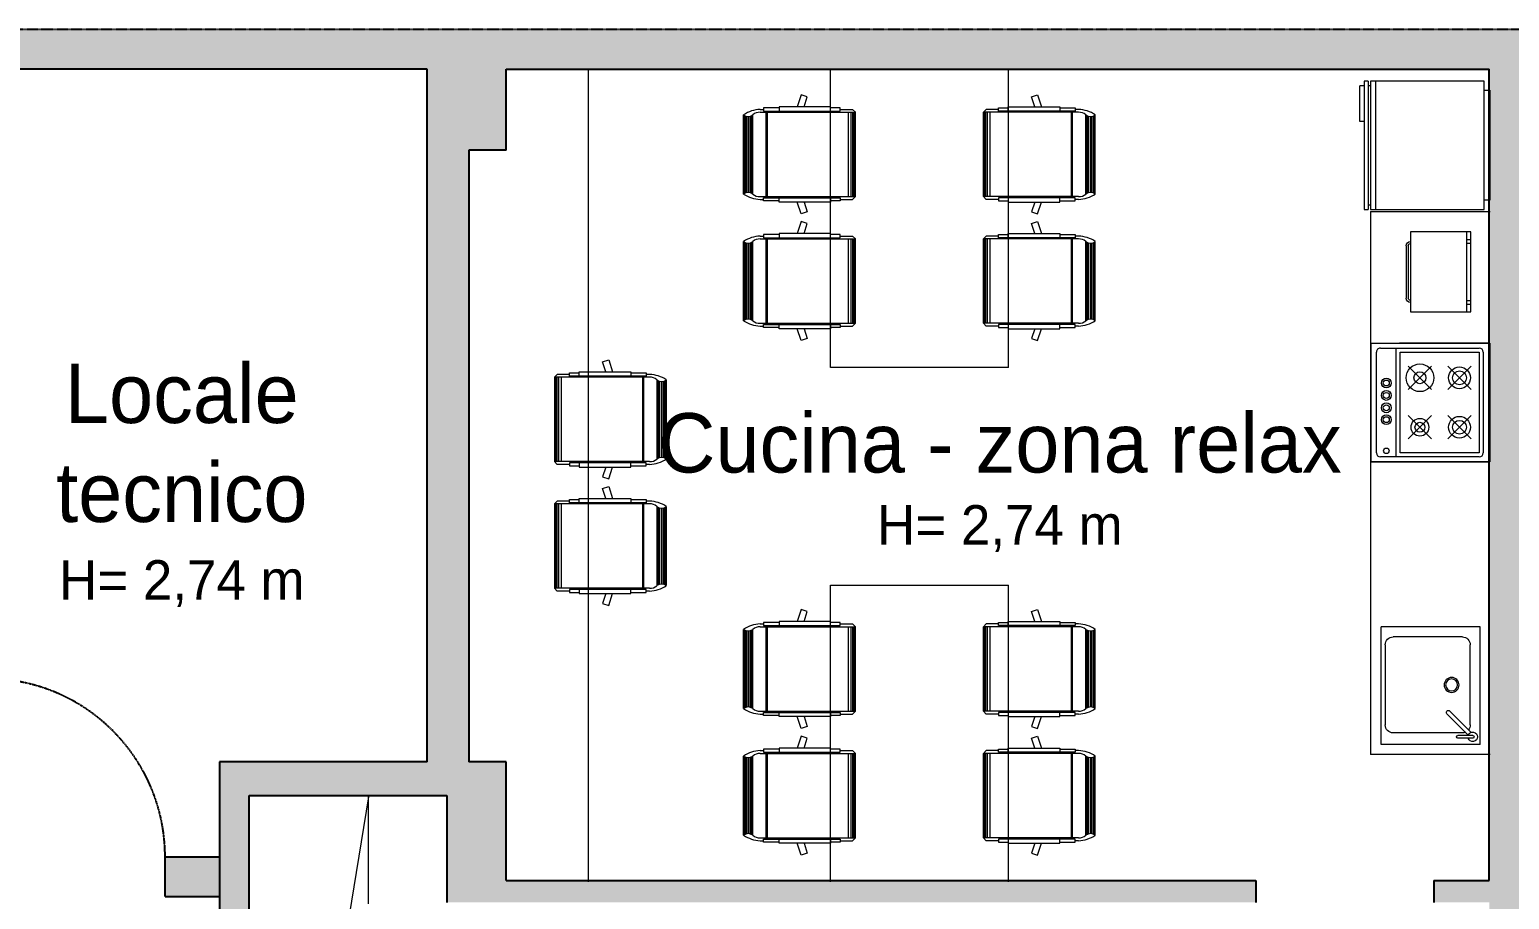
# Model space of a CAD drawing. Header units: millimetres. Extents: x 515 to 43442, y -1882 to 9936.
# Drawn here: x 15319 to 16067, y 4239 to 4678 of the extents above; entities that cross this region are included whole.
import ezdxf

# ---------------------------------------------------------------- set-up
doc = ezdxf.new("R2010")
doc.units = ezdxf.units.MM
doc.linetypes.add('35', pattern=[1.5, 0.5, -0.25, 0.5, -0.25])
doc.linetypes.add('HIDDEN', pattern=[0.375, 0.25, -0.125])
doc.layers.add('ARREDI_LINEE', color=33, linetype='Continuous', lineweight=9)
doc.layers.add('CAMP sez', color=9, linetype='Continuous', lineweight=15, true_color=0xbdbdbd)
for name, color, linetype in [('INF', 8, 'Continuous'), ('SEZ', 170, 'Continuous'), ('Testi', 7, 'Continuous')]:
    doc.layers.add(name, color=color, linetype=linetype)
doc.styles.add('T_ESE_q100', font='bahnschrift.ttf', dxfattribs={"height": 15})

# ---------------------------------------------------------------- blocks, each defined once
blk = doc.blocks.new('frigorifero - refrigerator - ft56aw24')
at = {"color": 0}
for p, q in [((0.325, -0.0223), (-0.325, -0.0223)), ((-0.325, -0.0223), (-0.325, -0.5972)), ((0.325, -0.5972), (0.325, -0.0223)), ((-0.325, -0.5709), (0.325, -0.5709)), ((-0.325, -0.5972), (0.325, -0.5972)), ((-0.3, -0.5972), (-0.3, -0.6081)), ((0.3, -0.6081), (0.3, -0.5972)), ((-0.325, -0.6081), (0.325, -0.6081)), ((-0.325, -0.6081), (-0.325, -0.6281)), ((-0.325, -0.6281), (0.325, -0.6281)), ((-0.3, -0.6281), (-0.3, -0.65)), ((-0.1205, -0.65), (-0.3, -0.65)), ((-0.1205, -0.6281), (-0.1205, -0.65)), ((0.325, -0.6281), (0.325, -0.6081))]:
    blk.add_line(p, q, dxfattribs=at)
blk.add_lwpolyline([(-0.2779, 0.0077), (0.2779, 0.0077), (0.2779, -0.0223), (-0.2779, -0.0223)], close=True, dxfattribs=at)
blk = doc.blocks.new('piastra - electric grill plate - ft46aw24')
at = {"color": 0}
for p, q in [((341.4096, 764.6147), (341.8141, 764.6147)), ((341.4096, 764.3106), (341.4096, 764.6147)), ((341.4798, 764.6365), (341.7439, 764.6365)), ((341.4798, 764.6262), (341.7439, 764.6262)), ((341.8141, 764.6147), (341.8141, 764.3106)), ((341.8141, 764.3297), (341.4096, 764.3297)), ((341.8141, 764.3106), (341.4096, 764.3106)), ((341.448, 764.3297), (341.448, 764.3106)), ((341.4668, 764.3297), (341.4668, 764.3106)), ((341.7569, 764.3297), (341.7569, 764.3106)), ((341.7757, 764.3297), (341.7757, 764.3106))]:
    blk.add_line(p, q, dxfattribs=at)
for centre, radius, start, end in [((341.4798, 764.6147), 0.0218, 90, 180), ((341.4798, 764.6147), 0.0114, 90, 180), ((341.7439, 764.6147), 0.0218, 0, 90), ((341.7439, 764.6147), 0.0114, 0, 90)]:
    blk.add_arc(centre, radius, start, end, dxfattribs=at)
blk = doc.blocks.new('piano cottura - cooktop - fy54aw24')
at = {"color": 0, "linetype": 'Continuous'}
for p, q in [((26985.239, 11933.7571), (26984.639, 11933.7571)), ((26984.639, 11933.1571), (26985.0969, 11933.1571)), ((26985.239, 11933.1571), (26985.0969, 11933.1571))]:
    blk.add_line(p, q, dxfattribs=at)
at = {"color": 0}
for p, q in [((26984.639, 11933.7571), (26985.239, 11933.7571)), ((26984.639, 11933.1571), (26984.639, 11933.7571)), ((26984.6733, 11933.2021), (26984.6733, 11933.7121)), ((26984.6933, 11933.7321), (26985.1933, 11933.7321)), ((26984.6933, 11933.7121), (26985.0933, 11933.7121)), ((26984.6933, 11933.2021), (26984.6933, 11933.7121)), ((26985.0933, 11933.7121), (26985.0933, 11933.2021)), ((26985.1133, 11933.7321), (26985.1133, 11933.1821)), ((26985.2133, 11933.7121), (26985.2133, 11933.2021)), ((26985.239, 11933.7571), (26985.239, 11933.1571)), ((26984.7346, 11933.6409), (26984.7933, 11933.5821)), ((26984.8521, 11933.6409), (26984.7933, 11933.5821)), ((26984.9346, 11933.6409), (26984.9933, 11933.5821)), ((26985.0521, 11933.6409), (26984.9933, 11933.5821)), ((26984.7346, 11933.5233), (26984.7933, 11933.5821)), ((26984.8521, 11933.5233), (26984.7933, 11933.5821)), ((26984.9346, 11933.5233), (26984.9933, 11933.5821)), ((26985.0521, 11933.5233), (26984.9933, 11933.5821)), ((26984.7346, 11933.3909), (26984.7933, 11933.3321)), ((26984.7346, 11933.2733), (26984.7933, 11933.3321)), ((26984.8521, 11933.3909), (26984.7933, 11933.3321)), ((26984.8521, 11933.2733), (26984.7933, 11933.3321)), ((26984.9346, 11933.3909), (26984.9933, 11933.3321)), ((26984.9346, 11933.2733), (26984.9933, 11933.3321)), ((26985.0521, 11933.3909), (26984.9933, 11933.3321)), ((26985.0521, 11933.2733), (26984.9933, 11933.3321)), ((26985.0933, 11933.2021), (26984.6933, 11933.2021)), ((26985.1933, 11933.1821), (26984.6933, 11933.1821)), ((26985.239, 11933.1571), (26984.639, 11933.1571))]:
    blk.add_line(p, q, dxfattribs=at)
for centre, radius in [((26985.1629, 11933.7012), 0.0138), ((26984.7933, 11933.5821), 0.055), ((26984.7933, 11933.5821), 0.035), ((26984.9933, 11933.5821), 0.045), ((26984.9933, 11933.5821), 0.025), ((26985.1633, 11933.5437), 0.025), ((26985.1633, 11933.5437), 0.015), ((26985.1633, 11933.4837), 0.025), ((26985.1633, 11933.4837), 0.015), ((26985.1633, 11933.4211), 0.025), ((26985.1633, 11933.4211), 0.015), ((26984.7933, 11933.3321), 0.055), ((26984.7933, 11933.3321), 0.035), ((26984.9933, 11933.3321), 0.07), ((26984.9933, 11933.3321), 0.03), ((26985.1633, 11933.3585), 0.025), ((26985.1633, 11933.3585), 0.015)]:
    blk.add_circle(centre, radius, dxfattribs=at)
for centre, start, end in [((26984.6933, 11933.7121), 90, 180), ((26985.1933, 11933.7121), 0, 90), ((26984.6933, 11933.2021), 180, 270), ((26985.1933, 11933.2021), 270, 0)]:
    blk.add_arc(centre, 0.02, start, end, dxfattribs=at)
blk = doc.blocks.new('lavello - sink - gy67aw24')
at = {"color": 0, "linetype": 'Continuous'}
for p, q in [((344.0419, 764.7627), (343.4463, 764.7627)), ((344.0419, 764.2627), (344.0419, 764.7627))]:
    blk.add_line(p, q, dxfattribs=at)
at = {"color": 0}
for p, q in [((343.4463, 764.2627), (343.4463, 764.7627)), ((343.4976, 764.3527), (343.4976, 764.7027)), ((343.5376, 764.7427), (343.9426, 764.7427)), ((343.9826, 764.3527), (343.9826, 764.7027)), ((343.9801, 764.3084), (343.8723, 764.4166)), ((343.9943, 764.3225), (343.8864, 764.4307)), ((343.9956, 764.3001), (343.9957, 764.3751)), ((344.0096, 764.3001), (344.0097, 764.3751)), ((343.9426, 764.3127), (343.5376, 764.3127)), ((343.9956, 764.324), (343.994, 764.3224)), ((344.0419, 764.2627), (343.4463, 764.2627))]:
    blk.add_line(p, q, dxfattribs=at)
for radius in [0.0378, 0.0304]:
    blk.add_circle((343.7401, 764.4071), radius, dxfattribs=at)
for centre, radius, start, end in [((343.5376, 764.7027), 0.04, 90, 180), ((343.9426, 764.7027), 0.04, 0, 90), ((343.8794, 764.4236), 0.01, 44.92518, 224.92518), ((344.0027, 764.3751), 0.007, 359.92518, 179.92518), ((343.5376, 764.3527), 0.04, 180, 270), ((343.9426, 764.3527), 0.04, 270, 308.20717), ((344.0026, 764.3001), 0.0239, 106.92911, 72.92126), ((343.9426, 764.3527), 0.04, 337.44587, 0), ((344.0026, 764.3001), 0.007, 179.92518, 359.92518)]:
    blk.add_arc(centre, radius, start, end, dxfattribs=at)

msp = doc.modelspace()

# ---------------------------------------------------------------- hatches: boundary and pattern name
at = {"layer": 'CAMP sez'}
h = msp.add_hatch(color=256, dxfattribs=at)
h.dxf.hatch_style = 1
h.paths.add_polyline_path([(16255.53, 2320.04), (16141.53, 2320.04), (16141.53, 2293.04), (16146.53, 2293.04), (16146.53, 2274.04), (16141.53, 2274.04), (16141.53, 2247.04), (16255.53, 2247.04)], flags=17)
h.paths.add_polyline_path([(15798.53, 1738.04), (15645.53, 1738.04), (15645.53, 1723.04), (15798.53, 1723.04)], flags=17)
h.paths.add_polyline_path([(15277.03, 4658.04), (15257.03, 4658.04), (15257.03, 4260.04), (15277.03, 4260.04)], flags=17)
h.paths.add_polyline_path([(15297.03, 4260.04), (15237.03, 4260.04), (15237.03, 4240.04), (15297.03, 4240.04)], flags=17)
h.paths.add_polyline_path([(15414.53, 4260.04), (15387.03, 4260.04), (15387.03, 4240.04), (15414.53, 4240.04)], flags=17)
h.paths.add_polyline_path([(15147.03, 4260.04), (15034.53, 4260.04), (15034.53, 4240.04), (15147.03, 4240.04)], flags=17)
h.paths.add_polyline_path([(15560.53, 3925.04), (15414.53, 3925.04), (15414.53, 3909.04), (15533.53, 3909.04), (15533.53, 3816.04), (15586.53, 3816.04), (15586.53, 3827.04), (15560.53, 3827.04)], flags=17)
h.paths.add_polyline_path([(15414.53, 3914.04), (15394.53, 3914.04), (15394.53, 3909.04), (15414.53, 3909.04)], flags=17)
h.paths.add_polyline_path([(17153.53, 2840.04), (17090.53, 2840.04), (17090.53, 2768.04), (17153.53, 2768.04)], flags=17)
h.paths.add_polyline_path([(17153.53, 1794.04), (17090.53, 1794.04), (17090.53, 1695.04), (17153.53, 1733.04)], flags=17)
h.paths.add_polyline_path([(17667.96, 2087.48), (17648.85, 2115.6), (17616.6, 2093.68), (17635.71, 2065.56)], flags=17)
h.paths.add_polyline_path([(18190.24, 2442.45), (18171.13, 2470.57), (18138.87, 2448.64), (18157.98, 2420.52)], flags=17)
h.paths.add_polyline_path([(18197.53, 2840.04), (18134.53, 2840.04), (18134.53, 2768.04), (18197.53, 2768.04)], flags=17)
h.paths.add_polyline_path([(18722.87, 2804.44), (18720.53, 2840.04), (18657.53, 2840.04), (18657.53, 2760.04)], flags=17)
h.paths.add_polyline_path([(19261.78, 3176.76), (19243.8, 3203.22), (19183.42, 3162.19), (19201.41, 3135.72)], flags=17)
h.paths.add_polyline_path([(19514.86, 3348.76), (19496.88, 3375.23), (19465.45, 3353.87), (19483.44, 3327.4)], flags=17)
h.paths.add_polyline_path([(16925.53, 1723.04), (16905.53, 1723.04), (16905.53, 1593.48), (16682.3, 1441.77), (16693.54, 1425.22), (16925.53, 1582.89)], flags=17)
h.paths.add_polyline_path([(16661.28, 1403.3), (16649.94, 1419.99), (16255.53, 1221.43), (16255.53, 1199.04)], flags=17)
h.paths.add_polyline_path([(16674.43, 1453.34), (16642.17, 1431.42), (16661.28, 1403.3), (16693.54, 1425.22)], flags=17)
h.paths.add_polyline_path([(16255.53, 1272.04), (16141.53, 1272.04), (16141.53, 1245.04), (16146.53, 1245.04), (16146.53, 1226.04), (16141.53, 1226.04), (16141.53, 1199.04), (16255.53, 1199.04), (16255.53, 1221.43)], flags=17)
h.paths.add_polyline_path([(16255.53, 1796.04), (16141.53, 1796.04), (16141.53, 1769.04), (16146.53, 1769.04), (16146.53, 1750.04), (16141.53, 1750.04), (16141.53, 1723.04), (16255.53, 1723.04)], flags=17)
h.paths.add_polyline_path([(15645.53, 1796.04), (15580.53, 1796.04), (15580.53, 1769.04), (15585.53, 1769.04), (15585.53, 1750.04), (15580.53, 1750.04), (15580.53, 1723.04), (15645.53, 1723.04)], flags=17)
h.paths.add_polyline_path([(16141.53, 1738.04), (15888.53, 1738.04), (15888.53, 1723.04), (16141.53, 1723.04)], flags=17)
edge = h.paths.add_edge_path(flags=17)
edge.add_arc((15645.53, 2283.54), 218, 270, 282.45894, ccw=False)
edge.add_line((15645.53, 2065.54), (15645.53, 2048.54))
edge.add_arc((15645.53, 2283.54), 235, 270, 282.45894)
edge.add_line((15696.23, 2054.07), (15692.56, 2070.67))
edge = h.paths.add_edge_path(flags=17)
edge.add_line((15645.53, 2322.04), (15561.42, 2322.04))
edge.add_arc((15645.53, 2283.54), 92.5, 155.40407, 204.59593)
edge.add_line((15561.42, 2245.04), (15645.53, 2245.04))
edge.add_line((15645.53, 2245.04), (15645.53, 2322.04))
edge = h.paths.add_edge_path(flags=17)
edge.add_arc((15645.53, 2283.54), 235, 77.54106, 90)
edge.add_line((15645.53, 2518.54), (15645.53, 2501.54))
edge.add_arc((15645.53, 2283.54), 218, 77.54106, 90, ccw=False)
edge.add_line((15692.56, 2496.4), (15696.23, 2513))
h.paths.add_polyline_path([(15645.53, 1272.04), (15580.53, 1272.04), (15580.53, 1245.04), (15585.53, 1245.04), (15585.53, 1226.04), (15580.53, 1226.04), (15580.53, 1199.04), (15645.53, 1199.04)], flags=17)
h.paths.add_polyline_path([(15078.53, 1245.04), (15083.53, 1245.04), (15083.53, 1272.04), (15026.53, 1272.04), (15026.53, 1199.04), (15083.53, 1199.04), (15083.53, 1226.04), (15078.53, 1226.04)], flags=17)
h.paths.add_polyline_path([(15580.53, 1212.04), (15083.53, 1212.04), (15083.53, 1199.04), (15580.53, 1199.04)], flags=17)
h.paths.add_polyline_path([(15053.53, 1199.04), (15026.53, 1199.04), (15026.53, 1175.04), (15053.53, 1175.04)], flags=17)
h.paths.add_polyline_path([(15078.53, 1769.04), (15083.53, 1769.04), (15083.53, 1796.04), (15026.53, 1796.04), (15026.53, 1723.04), (15083.53, 1723.04), (15083.53, 1750.04), (15078.53, 1750.04)], flags=17)
h.paths.add_polyline_path([(15078.53, 2293.04), (15083.53, 2293.04), (15083.53, 2320.04), (15026.53, 2320.04), (15026.53, 2247.04), (15083.53, 2247.04), (15083.53, 2274.04), (15078.53, 2274.04)], flags=17)
h.paths.add_polyline_path([(15078.53, 2817.04), (15083.53, 2817.04), (15083.53, 2844.04), (15026.53, 2844.04), (15026.53, 2771.04), (15083.53, 2771.04), (15083.53, 2798.04), (15078.53, 2798.04)], flags=17)
h.paths.add_polyline_path([(15083.53, 3322.04), (15078.53, 3322.04), (15078.53, 3341.04), (15083.53, 3341.04), (15083.53, 3368.04), (15026.53, 3368.04), (15026.53, 3295.04), (15083.53, 3295.04)], flags=17)
h.paths.add_polyline_path([(15645.53, 3675.04), (15026.53, 3675.04), (15026.53, 3664.04), (15634.53, 3664.04), (15634.53, 3527.04), (15565.53, 3527.04), (15565.53, 3516.04), (15634.53, 3516.04), (15634.53, 3507.04), (15640.53, 3507.04), (15640.53, 3512.04), (15645.53, 3512.04)], flags=17)
h.paths.add_polyline_path([(15487.53, 3664.04), (15477.53, 3664.04), (15477.53, 3464.04), (15387.53, 3464.04), (15387.53, 3461.04), (15472.53, 3461.04), (15472.53, 3455.04), (15387.53, 3455.04), (15387.53, 3452.04), (15477.53, 3452.04), (15477.53, 3310.04), (15272.53, 3310.04), (15272.53, 3320.04), (15257.53, 3320.04), (15257.53, 3295.04), (15487.53, 3295.04), (15487.53, 3358.04), (15580.53, 3358.04), (15580.53, 3368.04), (15487.53, 3368.04), (15487.53, 3516.04), (15490.53, 3516.04), (15490.53, 3527.04), (15487.53, 3527.04)], flags=17)
h.paths.add_polyline_path([(15272.53, 3664.04), (15257.53, 3664.04), (15257.53, 3410.04), (15262.03, 3410.04), (15262.03, 3495.04), (15268.03, 3495.04), (15268.03, 3410.04), (15272.53, 3410.04), (15272.53, 3452.04), (15297.53, 3452.04), (15297.53, 3464.04), (15272.53, 3464.04)], flags=16)
h.paths.add_polyline_path([(15689.53, 3670.04), (15689.53, 3675.04), (15669.53, 3675.04), (15645.53, 3675.04), (15645.53, 3661.04), (15689.53, 3661.04)], flags=17)
h.paths.add_polyline_path([(15645.53, 3368.04), (15580.53, 3368.04), (15580.53, 3358.04), (15580.53, 3295.04), (15645.53, 3295.04)], flags=17)
h.paths.add_polyline_path([(15645.53, 3427.04), (15640.53, 3427.04), (15640.53, 3432.04), (15634.53, 3432.04), (15634.53, 3368.04), (15645.53, 3368.04)], flags=17)
h.paths.add_polyline_path([(16255.53, 3368.04), (16141.53, 3368.04), (16141.53, 3341.04), (16146.53, 3341.04), (16146.53, 3322.04), (16141.53, 3322.04), (16141.53, 3295.04), (16255.53, 3295.04)], flags=17)
h.paths.add_polyline_path([(16255.53, 2844.04), (16141.53, 2844.04), (16141.53, 2817.04), (16146.53, 2817.04), (16146.53, 2798.04), (16141.53, 2798.04), (16141.53, 2771.04), (16255.53, 2771.04)], flags=17)
h.paths.add_polyline_path([(15645.53, 2844.04), (15580.53, 2844.04), (15580.53, 2817.04), (15585.53, 2817.04), (15585.53, 2798.04), (15580.53, 2798.04), (15580.53, 2771.04), (15645.53, 2771.04)], flags=17)
h.paths.add_polyline_path([(16925.53, 3852.04), (16905.53, 3852.04), (16905.53, 3691.04), (16925.53, 3691.04)], flags=17)
h.paths.add_polyline_path([(16925.53, 3196.04), (16905.53, 3196.04), (16905.53, 2431.04), (16925.53, 2431.04)], flags=17)
h.paths.add_polyline_path([(16925.53, 2131.04), (16905.53, 2131.04), (16905.53, 1743.04), (16255.53, 1743.04), (16255.53, 1723.04), (16925.53, 1723.04)], flags=17)
h.paths.add_polyline_path([(20091.47, 3852.14), (20487.6, 4124.98), (20423.82, 3502.24), (20356.83, 3456.7), (20376.33, 3427.64), (20456.91, 3482.41), (20523.52, 4186.15), (20050.04, 3860.03), (20105.43, 3777.5), (20158.72, 3698.08), (20170.61, 3706.07), (20171.17, 3706.44), (20183.63, 3714.8)])
h.paths.add_polyline_path([(15039.53, 3909.04), (15318.53, 3909.04), (15318.53, 3914.04), (15008.53, 3914.04), (15008.53, 4240.04), (15034.53, 4240.04), (15034.53, 4308.04), (15008.53, 4308.04), (15008.53, 4617.04), (15034.53, 4617.04), (15034.53, 4658.04), (15519.53, 4658.04), (15519.53, 4308.04), (15414.53, 4308.04), (15414.53, 3925.04), (15429.53, 3925.04), (15429.53, 4291.04), (15529.53, 4291.04), (15529.53, 4237.04), (15938.53, 4237.04), (15938.53, 4248.04), (15559.53, 4248.04), (15559.53, 4308.04), (15540.53, 4308.04), (15540.53, 4617.04), (15559.53, 4617.04), (15559.53, 4658.04), (16056.53, 4658.04), (16056.53, 4248.04), (16028.53, 4248.04), (16028.53, 4237.04), (16056.53, 4237.04), (16056.53, 3870.04), (16034.53, 3870.04), (16034.53, 3827.04), (15668.53, 3827.04), (15668.53, 3816.04), (16034.53, 3816.04), (16034.53, 3788.04), (16045.53, 3788.04), (16045.53, 3816.04), (16358.53, 3816.04), (16358.53, 3675.04), (16045.53, 3675.04), (16045.53, 3702.04), (16034.53, 3702.04), (16034.53, 3675.04), (15799.53, 3675.04), (15779.53, 3675.04), (15779.53, 3670.04), (15779.53, 3661.04), (16378.53, 3661.04), (16378.53, 3758.04), (16687.53, 3758.04), (16687.53, 3852.04), (17111.53, 3852.04), (17111.53, 3833.04), (17138.53, 3833.04), (17138.53, 3852.04), (18155.53, 3852.04), (18155.53, 3833.04), (18182.53, 3833.04), (18182.53, 3852.04), (19200.53, 3852.04), (19200.53, 3833.04), (19251.53, 3833.04), (19251.53, 3919.04), (19243.53, 3919.04), (19243.53, 4229.04), (19251.53, 4229.04), (19251.53, 4280.04), (19479.53, 4280.04), (19479.53, 4223.04), (19682.51, 3865.04), (19507.53, 3865.04), (19507.53, 3919.04), (19479.53, 3919.04), (19479.53, 3849.04), (19532.5, 3756.07), (19542.06, 3761.52), (19492.19, 3849.04), (19691.58, 3849.04), (19836.78, 3592.94), (19693.58, 3495.62), (19585.63, 3685.06), (19576.07, 3679.61), (19697.37, 3466.75), (20120.82, 3754.55), (20105.43, 3777.5), (19860.86, 3611.28), (19509.53, 4230.95), (19509.53, 4310.04), (19213.53, 4310.04), (19213.53, 3882.04), (16647.53, 3882.04), (16647.53, 3778.04), (16378.53, 3778.04), (16378.53, 3836.04), (16076.53, 3836.04), (16076.53, 4678.04), (14988.53, 4678.04), (14988.53, 3841.04), (14781.53, 3841.04), (14781.53, 3295.04), (14816.53, 3295.04), (14816.53, 3816.04), (15039.53, 3816.04)])
h.paths.add_polyline_path([(15620.53, 213.09), (15483.31, 119.31), (15483.31, 76.92), (15652.53, 192.56), (15652.53, 240.12), (20340.93, 3426.56), (20351.52, 3410.78), (20376.33, 3427.64), (20346.24, 3472.48), (15645.53, 277.68), (15645.53, 624.04), (15053.53, 624.04), (15053.53, 712.04), (15021.53, 712.04), (15021.53, 600.04), (15026.53, 600.04), (15026.53, 568.04), (14909.53, 568.04), (14922.53, 564.04), (15021.53, 564.04), (15021.53, 518.04), (15084.53, 518.04), (15084.53, 598.04), (15582.53, 598.04), (15582.53, 550.04), (15620.53, 550.04), (15620.53, 300.04), (15483.31, 300.04), (15483.31, 261.04), (15620.53, 261.04)])

# ---------------------------------------------------------------- linework, layer by layer
at = {"layer": 'ARREDI_LINEE'}
for p, q in [((15600.92, 4657.36), (15600.92, 4247.36)), ((15723.42, 4507.36), (15723.42, 4657.36)), ((15813.42, 4507.36), (15813.42, 4657.36)), ((15697.46, 4639.01), (15697.46, 4636.89)), ((15723.48, 4639.01), (15697.46, 4639.01)), ((15708.62, 4645.01), (15706.67, 4639.01)), ((15711.72, 4644.01), (15708.62, 4645.01)), ((15710.09, 4639.01), (15711.72, 4644.01)), ((15723.48, 4636.89), (15723.48, 4639.01)), ((15813.36, 4636.89), (15813.36, 4639.01)), ((15813.36, 4639.01), (15839.37, 4639.01)), ((15825.11, 4644.01), (15828.21, 4645.01)), ((15826.74, 4639.01), (15825.11, 4644.01)), ((15828.21, 4645.01), (15830.16, 4639.01)), ((15839.37, 4639.01), (15839.37, 4636.89)), ((15679.48, 4594.95), (15679.48, 4634.98)), ((15679.63, 4595.06), (15679.63, 4634.87)), ((15679.77, 4595.15), (15679.77, 4634.77)), ((15680.01, 4595.29), (15680.01, 4634.64)), ((15680.42, 4595.48), (15680.42, 4634.44)), ((15681.14, 4595.69), (15681.14, 4634.24)), ((15681.98, 4595.76), (15681.98, 4634.17)), ((15682.92, 4595.61), (15682.92, 4634.32)), ((15683.55, 4595.38), (15683.55, 4634.55)), ((15683.86, 4595.21), (15683.86, 4634.72)), ((15684.1, 4595.05), (15684.1, 4634.87)), ((15684.24, 4594.95), (15684.24, 4634.98)), ((15687.93, 4637.73), (15689.68, 4637.73)), ((15687.97, 4636.27), (15736.06, 4636.27)), ((15697.46, 4638.43), (15689.68, 4638.43)), ((15689.68, 4638.43), (15689.68, 4636.89)), ((15689.68, 4636.89), (15728.39, 4636.89)), ((15690.96, 4593.66), (15690.96, 4636.27)), ((15691.27, 4593.66), (15691.27, 4636.27)), ((15691.48, 4593.66), (15691.48, 4636.27)), ((15691.56, 4593.66), (15691.56, 4636.27)), ((15728.39, 4638.43), (15723.48, 4638.43)), ((15728.39, 4636.89), (15728.39, 4638.43)), ((15728.39, 4637.73), (15734.59, 4637.73)), ((15732.57, 4593.66), (15732.57, 4636.27)), ((15733.92, 4593.66), (15733.92, 4636.27)), ((15736.06, 4636.27), (15734.59, 4637.73)), ((15734.77, 4593.66), (15734.77, 4636.27)), ((15735.35, 4593.66), (15735.35, 4636.27)), ((15735.69, 4593.66), (15735.69, 4636.27)), ((15735.91, 4593.66), (15735.91, 4636.27)), ((15736.06, 4593.66), (15736.06, 4636.27)), ((15800.78, 4636.27), (15802.24, 4637.73)), ((15800.78, 4593.66), (15800.78, 4636.27)), ((15848.86, 4636.27), (15800.78, 4636.27)), ((15800.92, 4593.66), (15800.92, 4636.27)), ((15801.14, 4593.66), (15801.14, 4636.27)), ((15801.49, 4593.66), (15801.49, 4636.27)), ((15802.06, 4593.66), (15802.06, 4636.27)), ((15808.44, 4637.73), (15802.24, 4637.73)), ((15802.91, 4593.66), (15802.91, 4636.27)), ((15804.26, 4593.66), (15804.26, 4636.27)), ((15808.44, 4636.89), (15808.44, 4638.43)), ((15808.44, 4638.43), (15813.36, 4638.43)), ((15847.15, 4636.89), (15808.44, 4636.89)), ((15839.37, 4638.43), (15847.15, 4638.43)), ((15845.27, 4593.66), (15845.27, 4636.27)), ((15845.35, 4593.66), (15845.35, 4636.27)), ((15845.57, 4593.66), (15845.57, 4636.27)), ((15845.88, 4593.66), (15845.88, 4636.27)), ((15847.15, 4638.43), (15847.15, 4636.89)), ((15848.9, 4637.73), (15847.15, 4637.73)), ((15852.6, 4594.95), (15852.6, 4634.98)), ((15852.74, 4595.05), (15852.74, 4634.87)), ((15852.97, 4595.21), (15852.97, 4634.72)), ((15853.29, 4595.38), (15853.29, 4634.55)), ((15853.91, 4595.61), (15853.91, 4634.32)), ((15854.86, 4595.76), (15854.86, 4634.17)), ((15855.69, 4595.69), (15855.69, 4634.24)), ((15856.42, 4595.48), (15856.42, 4634.44)), ((15856.83, 4595.29), (15856.83, 4634.64)), ((15857.06, 4595.15), (15857.06, 4634.77)), ((15857.2, 4595.06), (15857.2, 4634.87)), ((15857.35, 4594.95), (15857.35, 4634.98)), ((15687.93, 4592.2), (15689.68, 4592.2)), ((15687.97, 4593.66), (15736.06, 4593.66)), ((15689.68, 4591.49), (15689.68, 4593.04)), ((15689.68, 4593.04), (15728.39, 4593.04)), ((15697.46, 4591.49), (15689.68, 4591.49)), ((15697.46, 4590.92), (15697.46, 4593.04)), ((15723.48, 4590.92), (15697.46, 4590.92)), ((15708.62, 4584.91), (15706.67, 4590.92)), ((15710.09, 4590.92), (15711.72, 4585.92)), ((15723.48, 4593.04), (15723.48, 4590.92)), ((15728.39, 4591.49), (15723.48, 4591.49)), ((15728.39, 4593.04), (15728.39, 4591.49)), ((15728.39, 4592.2), (15734.59, 4592.2)), ((15736.06, 4593.66), (15734.59, 4592.2)), ((15848.86, 4593.66), (15800.78, 4593.66)), ((15800.78, 4593.66), (15802.24, 4592.2)), ((15808.44, 4592.2), (15802.24, 4592.2)), ((15847.15, 4593.04), (15808.44, 4593.04)), ((15808.44, 4593.04), (15808.44, 4591.49)), ((15808.44, 4591.49), (15813.36, 4591.49)), ((15813.36, 4593.04), (15813.36, 4590.92)), ((15813.36, 4590.92), (15839.37, 4590.92)), ((15826.74, 4590.92), (15825.11, 4585.92)), ((15828.21, 4584.91), (15830.16, 4590.92)), ((15839.37, 4590.92), (15839.37, 4593.04)), ((15839.37, 4591.49), (15847.15, 4591.49)), ((15847.15, 4591.49), (15847.15, 4593.04)), ((15848.9, 4592.2), (15847.15, 4592.2)), ((15708.62, 4581.02), (15706.67, 4575.01)), ((15711.72, 4585.92), (15708.62, 4584.91)), ((15711.72, 4580.01), (15708.62, 4581.02)), ((15710.09, 4575.01), (15711.72, 4580.01)), ((15825.11, 4585.92), (15828.21, 4584.91)), ((15825.11, 4580.01), (15828.21, 4581.02)), ((15826.74, 4575.01), (15825.11, 4580.01)), ((15828.21, 4581.02), (15830.16, 4575.01)), ((15996.43, 4586.07), (16056.95, 4586.07)), ((15996.43, 4586.07), (15996.43, 4311.72)), ((15687.93, 4573.73), (15689.68, 4573.73)), ((15687.97, 4572.27), (15736.06, 4572.27)), ((15697.46, 4574.44), (15689.68, 4574.44)), ((15689.68, 4574.44), (15689.68, 4572.89)), ((15689.68, 4572.89), (15728.39, 4572.89)), ((15690.96, 4529.66), (15690.96, 4572.27)), ((15691.27, 4529.66), (15691.27, 4572.27)), ((15691.48, 4529.66), (15691.48, 4572.27)), ((15691.56, 4529.66), (15691.56, 4572.27)), ((15697.46, 4575.01), (15697.46, 4572.89)), ((15723.48, 4575.01), (15697.46, 4575.01)), ((15723.48, 4572.89), (15723.48, 4575.01)), ((15728.39, 4574.44), (15723.48, 4574.44)), ((15728.39, 4572.89), (15728.39, 4574.44)), ((15728.39, 4573.73), (15734.59, 4573.73)), ((15732.57, 4529.66), (15732.57, 4572.27)), ((15733.92, 4529.66), (15733.92, 4572.27)), ((15736.06, 4572.27), (15734.59, 4573.73)), ((15734.77, 4529.66), (15734.77, 4572.27)), ((15735.35, 4529.66), (15735.35, 4572.27)), ((15735.69, 4529.66), (15735.69, 4572.27)), ((15735.91, 4529.66), (15735.91, 4572.27)), ((15736.06, 4529.66), (15736.06, 4572.27)), ((15800.78, 4572.27), (15802.24, 4573.73)), ((15800.78, 4529.66), (15800.78, 4572.27)), ((15848.86, 4572.27), (15800.78, 4572.27)), ((15800.92, 4529.66), (15800.92, 4572.27)), ((15801.14, 4529.66), (15801.14, 4572.27)), ((15801.49, 4529.66), (15801.49, 4572.27)), ((15802.06, 4529.66), (15802.06, 4572.27)), ((15808.44, 4573.73), (15802.24, 4573.73)), ((15802.91, 4529.66), (15802.91, 4572.27)), ((15804.26, 4529.66), (15804.26, 4572.27)), ((15808.44, 4572.89), (15808.44, 4574.44)), ((15808.44, 4574.44), (15813.36, 4574.44)), ((15847.15, 4572.89), (15808.44, 4572.89)), ((15813.36, 4572.89), (15813.36, 4575.01)), ((15813.36, 4575.01), (15839.37, 4575.01)), ((15839.37, 4575.01), (15839.37, 4572.89)), ((15839.37, 4574.44), (15847.15, 4574.44)), ((15845.27, 4529.66), (15845.27, 4572.27)), ((15845.35, 4529.66), (15845.35, 4572.27)), ((15845.57, 4529.66), (15845.57, 4572.27)), ((15845.88, 4529.66), (15845.88, 4572.27)), ((15847.15, 4574.44), (15847.15, 4572.89)), ((15848.9, 4573.73), (15847.15, 4573.73)), ((15679.48, 4530.95), (15679.48, 4570.98)), ((15679.63, 4531.06), (15679.63, 4570.87)), ((15679.77, 4531.16), (15679.77, 4570.78)), ((15680.01, 4531.29), (15680.01, 4570.64)), ((15680.42, 4531.49), (15680.42, 4570.45)), ((15681.14, 4531.7), (15681.14, 4570.24)), ((15681.98, 4531.76), (15681.98, 4570.17)), ((15682.92, 4531.61), (15682.92, 4570.32)), ((15683.55, 4531.38), (15683.55, 4570.56)), ((15683.86, 4531.21), (15683.86, 4570.72)), ((15684.1, 4531.06), (15684.1, 4570.88)), ((15684.24, 4530.95), (15684.24, 4570.98)), ((15852.6, 4530.95), (15852.6, 4570.98)), ((15852.74, 4531.06), (15852.74, 4570.88)), ((15852.97, 4531.21), (15852.97, 4570.72)), ((15853.29, 4531.38), (15853.29, 4570.56)), ((15853.91, 4531.61), (15853.91, 4570.32)), ((15854.86, 4531.76), (15854.86, 4570.17)), ((15855.69, 4531.7), (15855.69, 4570.24)), ((15856.42, 4531.49), (15856.42, 4570.45)), ((15856.83, 4531.29), (15856.83, 4570.64)), ((15857.06, 4531.16), (15857.06, 4570.78)), ((15857.2, 4531.06), (15857.2, 4570.87)), ((15857.35, 4530.95), (15857.35, 4570.98)), ((15687.93, 4528.2), (15689.68, 4528.2)), ((15687.97, 4529.66), (15736.06, 4529.66)), ((15689.68, 4527.5), (15689.68, 4529.04)), ((15689.68, 4529.04), (15728.39, 4529.04)), ((15697.46, 4527.5), (15689.68, 4527.5)), ((15697.46, 4526.92), (15697.46, 4529.04)), ((15723.48, 4526.92), (15697.46, 4526.92)), ((15708.62, 4520.92), (15706.67, 4526.92)), ((15710.09, 4526.92), (15711.72, 4521.92)), ((15723.48, 4529.04), (15723.48, 4526.92)), ((15728.39, 4527.5), (15723.48, 4527.5)), ((15728.39, 4529.04), (15728.39, 4527.5)), ((15728.39, 4528.2), (15734.59, 4528.2)), ((15736.06, 4529.66), (15734.59, 4528.2)), ((15848.86, 4529.66), (15800.78, 4529.66)), ((15800.78, 4529.66), (15802.24, 4528.2)), ((15808.44, 4528.2), (15802.24, 4528.2)), ((15847.15, 4529.04), (15808.44, 4529.04)), ((15808.44, 4529.04), (15808.44, 4527.5)), ((15808.44, 4527.5), (15813.36, 4527.5)), ((15813.36, 4529.04), (15813.36, 4526.92)), ((15813.36, 4526.92), (15839.37, 4526.92)), ((15826.74, 4526.92), (15825.11, 4521.92)), ((15828.21, 4520.92), (15830.16, 4526.92)), ((15839.37, 4526.92), (15839.37, 4529.04)), ((15839.37, 4527.5), (15847.15, 4527.5)), ((15847.15, 4527.5), (15847.15, 4529.04)), ((15848.9, 4528.2), (15847.15, 4528.2)), ((15711.72, 4521.92), (15708.62, 4520.92)), ((15825.11, 4521.92), (15828.21, 4520.92)), ((15591.55, 4502.99), (15591.55, 4504.54)), ((15591.55, 4504.54), (15596.47, 4504.54)), ((15596.47, 4502.99), (15596.47, 4505.11)), ((15596.47, 4505.11), (15622.48, 4505.11)), ((15608.23, 4510.11), (15611.32, 4511.12)), ((15609.85, 4505.11), (15608.23, 4510.11)), ((15611.32, 4511.12), (15613.27, 4505.11)), ((15622.48, 4505.11), (15622.48, 4502.99)), ((15622.48, 4504.54), (15630.26, 4504.54)), ((15630.26, 4504.54), (15630.26, 4502.99)), ((15813.42, 4507.36), (15723.42, 4507.36)), ((15583.89, 4502.37), (15585.35, 4503.83)), ((15583.89, 4502.37), (15583.89, 4459.76)), ((15631.98, 4502.37), (15583.89, 4502.37)), ((15584.03, 4502.37), (15584.03, 4459.76)), ((15584.25, 4502.37), (15584.25, 4459.76)), ((15584.6, 4502.37), (15584.6, 4459.76)), ((15585.18, 4502.37), (15585.18, 4459.76)), ((15591.55, 4503.83), (15585.35, 4503.83)), ((15586.03, 4502.37), (15586.03, 4459.76)), ((15587.37, 4502.37), (15587.37, 4459.76)), ((15630.26, 4502.99), (15591.55, 4502.99)), ((15628.38, 4502.37), (15628.38, 4459.76)), ((15628.47, 4502.37), (15628.47, 4459.76)), ((15628.68, 4502.37), (15628.68, 4459.76)), ((15628.99, 4502.37), (15628.99, 4459.76)), ((15632.01, 4503.83), (15630.26, 4503.83)), ((15635.71, 4501.08), (15635.71, 4461.05)), ((15635.85, 4500.98), (15635.85, 4461.16)), ((15636.08, 4500.82), (15636.08, 4461.31)), ((15636.4, 4500.65), (15636.4, 4461.48)), ((15637.02, 4500.42), (15637.02, 4461.71)), ((15637.97, 4500.27), (15637.97, 4461.86)), ((15638.8, 4500.34), (15638.8, 4461.79)), ((15639.53, 4500.55), (15639.53, 4461.58)), ((15639.94, 4500.74), (15639.94, 4461.39)), ((15640.17, 4500.88), (15640.17, 4461.26)), ((15640.31, 4500.97), (15640.31, 4461.16)), ((15640.46, 4501.08), (15640.46, 4461.05)), ((15631.98, 4459.76), (15583.89, 4459.76)), ((15583.89, 4459.76), (15585.35, 4458.3)), ((15591.55, 4458.3), (15585.35, 4458.3)), ((15630.26, 4459.14), (15591.55, 4459.14)), ((15591.55, 4459.14), (15591.55, 4457.59)), ((15591.55, 4457.59), (15596.47, 4457.59)), ((15596.47, 4459.14), (15596.47, 4457.02)), ((15596.47, 4457.02), (15622.48, 4457.02)), ((15609.85, 4457.02), (15608.23, 4452.02)), ((15608.23, 4452.02), (15611.32, 4451.02)), ((15611.32, 4451.02), (15613.27, 4457.02)), ((15622.48, 4457.02), (15622.48, 4459.14)), ((15622.48, 4457.59), (15630.26, 4457.59)), ((15630.26, 4457.59), (15630.26, 4459.14)), ((15632.01, 4458.3), (15630.26, 4458.3)), ((15608.23, 4446.11), (15611.32, 4447.12)), ((15609.85, 4441.11), (15608.23, 4446.11)), ((15611.32, 4447.12), (15613.27, 4441.11)), ((15583.89, 4438.37), (15585.35, 4439.84)), ((15583.89, 4438.37), (15583.89, 4395.77)), ((15631.98, 4438.37), (15583.89, 4438.37)), ((15584.03, 4438.37), (15584.03, 4395.77)), ((15584.25, 4438.37), (15584.25, 4395.77)), ((15584.6, 4438.37), (15584.6, 4395.77)), ((15585.18, 4438.37), (15585.18, 4395.77)), ((15591.55, 4439.84), (15585.35, 4439.84)), ((15586.03, 4438.37), (15586.03, 4395.77)), ((15587.37, 4438.37), (15587.37, 4395.77)), ((15591.55, 4439), (15591.55, 4440.54)), ((15591.55, 4440.54), (15596.47, 4440.54)), ((15630.26, 4439), (15591.55, 4439)), ((15596.47, 4439), (15596.47, 4441.11)), ((15596.47, 4441.11), (15622.48, 4441.11)), ((15622.48, 4441.11), (15622.48, 4439)), ((15622.48, 4440.54), (15630.26, 4440.54)), ((15628.38, 4438.37), (15628.38, 4395.77)), ((15628.47, 4438.37), (15628.47, 4395.77)), ((15628.68, 4438.37), (15628.68, 4395.77)), ((15628.99, 4438.37), (15628.99, 4395.77)), ((15630.26, 4440.54), (15630.26, 4439)), ((15632.01, 4439.84), (15630.26, 4439.84)), ((15635.71, 4437.08), (15635.71, 4397.06)), ((15635.85, 4436.98), (15635.85, 4397.16)), ((15640.17, 4436.88), (15640.17, 4397.26)), ((15640.31, 4436.97), (15640.31, 4397.17)), ((15640.46, 4437.08), (15640.46, 4397.06)), ((15636.08, 4436.83), (15636.08, 4397.31)), ((15636.4, 4436.66), (15636.4, 4397.48)), ((15637.02, 4436.42), (15637.02, 4397.72)), ((15637.97, 4436.28), (15637.97, 4397.86)), ((15638.8, 4436.34), (15638.8, 4397.8)), ((15639.53, 4436.55), (15639.53, 4397.59)), ((15639.94, 4436.74), (15639.94, 4397.4)), ((15631.98, 4395.77), (15583.89, 4395.77)), ((15583.89, 4395.77), (15585.35, 4394.3)), ((15591.55, 4394.3), (15585.35, 4394.3)), ((15630.26, 4395.14), (15591.55, 4395.14)), ((15591.55, 4395.14), (15591.55, 4393.6)), ((15591.55, 4393.6), (15596.47, 4393.6)), ((15596.47, 4395.14), (15596.47, 4393.03)), ((15596.47, 4393.03), (15622.48, 4393.03)), ((15609.85, 4393.03), (15608.23, 4388.03)), ((15611.32, 4387.02), (15613.27, 4393.03)), ((15622.48, 4393.03), (15622.48, 4395.14)), ((15622.48, 4393.6), (15630.26, 4393.6)), ((15630.26, 4393.6), (15630.26, 4395.14)), ((15632.01, 4394.3), (15630.26, 4394.3)), ((15723.42, 4247.36), (15723.42, 4397.36)), ((15723.42, 4397.36), (15813.42, 4397.36)), ((15813.42, 4247.36), (15813.42, 4397.36)), ((15608.23, 4388.03), (15611.32, 4387.02)), ((15708.62, 4385.01), (15706.67, 4379.01)), ((15711.72, 4384.01), (15708.62, 4385.01)), ((15825.11, 4384.01), (15828.21, 4385.01)), ((15828.21, 4385.01), (15830.16, 4379.01)), ((15687.93, 4377.73), (15689.68, 4377.73)), ((15697.46, 4378.43), (15689.68, 4378.43)), ((15689.68, 4378.43), (15689.68, 4376.89)), ((15697.46, 4379.01), (15697.46, 4376.89)), ((15723.48, 4379.01), (15697.46, 4379.01)), ((15710.09, 4379.01), (15711.72, 4384.01)), ((15723.48, 4376.89), (15723.48, 4379.01)), ((15728.39, 4378.43), (15723.48, 4378.43)), ((15728.39, 4376.89), (15728.39, 4378.43)), ((15728.39, 4377.73), (15734.59, 4377.73)), ((15736.06, 4376.27), (15734.59, 4377.73)), ((15800.78, 4376.27), (15802.24, 4377.73)), ((15808.44, 4377.73), (15802.24, 4377.73)), ((15808.44, 4376.89), (15808.44, 4378.43)), ((15808.44, 4378.43), (15813.36, 4378.43)), ((15813.36, 4376.89), (15813.36, 4379.01)), ((15813.36, 4379.01), (15839.37, 4379.01)), ((15826.74, 4379.01), (15825.11, 4384.01)), ((15839.37, 4379.01), (15839.37, 4376.89)), ((15839.37, 4378.43), (15847.15, 4378.43)), ((15847.15, 4378.43), (15847.15, 4376.89)), ((15848.9, 4377.73), (15847.15, 4377.73)), ((15679.48, 4334.95), (15679.48, 4374.98)), ((15679.63, 4335.06), (15679.63, 4374.87)), ((15679.77, 4335.15), (15679.77, 4374.77)), ((15680.01, 4335.29), (15680.01, 4374.64)), ((15680.42, 4335.48), (15680.42, 4374.44)), ((15681.14, 4335.69), (15681.14, 4374.24)), ((15681.98, 4335.76), (15681.98, 4374.17)), ((15682.92, 4335.61), (15682.92, 4374.32)), ((15683.55, 4335.38), (15683.55, 4374.55)), ((15683.86, 4335.21), (15683.86, 4374.72)), ((15684.1, 4335.05), (15684.1, 4374.87)), ((15684.24, 4334.95), (15684.24, 4374.98)), ((15687.97, 4376.27), (15736.06, 4376.27)), ((15689.68, 4376.89), (15728.39, 4376.89)), ((15690.96, 4333.66), (15690.96, 4376.27)), ((15691.27, 4333.66), (15691.27, 4376.27)), ((15691.48, 4333.66), (15691.48, 4376.27)), ((15691.56, 4333.66), (15691.56, 4376.27)), ((15732.57, 4333.66), (15732.57, 4376.27)), ((15733.92, 4333.66), (15733.92, 4376.27)), ((15734.77, 4333.66), (15734.77, 4376.27)), ((15735.35, 4333.66), (15735.35, 4376.27)), ((15735.69, 4333.66), (15735.69, 4376.27)), ((15735.91, 4333.66), (15735.91, 4376.27)), ((15736.06, 4333.66), (15736.06, 4376.27)), ((15800.78, 4333.66), (15800.78, 4376.27)), ((15848.86, 4376.27), (15800.78, 4376.27)), ((15800.92, 4333.66), (15800.92, 4376.27)), ((15801.14, 4333.66), (15801.14, 4376.27)), ((15801.49, 4333.66), (15801.49, 4376.27)), ((15802.06, 4333.66), (15802.06, 4376.27)), ((15802.91, 4333.66), (15802.91, 4376.27)), ((15804.26, 4333.66), (15804.26, 4376.27)), ((15847.15, 4376.89), (15808.44, 4376.89)), ((15845.27, 4333.66), (15845.27, 4376.27)), ((15845.35, 4333.66), (15845.35, 4376.27)), ((15845.57, 4333.66), (15845.57, 4376.27)), ((15845.88, 4333.66), (15845.88, 4376.27)), ((15852.6, 4334.95), (15852.6, 4374.98)), ((15852.74, 4335.05), (15852.74, 4374.87)), ((15852.97, 4335.21), (15852.97, 4374.72)), ((15853.29, 4335.38), (15853.29, 4374.55)), ((15853.91, 4335.61), (15853.91, 4374.32)), ((15854.86, 4335.76), (15854.86, 4374.17)), ((15855.69, 4335.69), (15855.69, 4374.24)), ((15856.42, 4335.48), (15856.42, 4374.44)), ((15856.83, 4335.29), (15856.83, 4374.64)), ((15857.06, 4335.15), (15857.06, 4374.77)), ((15857.2, 4335.06), (15857.2, 4374.87)), ((15857.35, 4334.95), (15857.35, 4374.98)), ((15687.93, 4332.2), (15689.68, 4332.2)), ((15687.97, 4333.66), (15736.06, 4333.66)), ((15689.68, 4331.49), (15689.68, 4333.04)), ((15689.68, 4333.04), (15728.39, 4333.04)), ((15697.46, 4330.92), (15697.46, 4333.04)), ((15723.48, 4333.04), (15723.48, 4330.92)), ((15728.39, 4333.04), (15728.39, 4331.49)), ((15728.39, 4332.2), (15734.59, 4332.2)), ((15736.06, 4333.66), (15734.59, 4332.2)), ((15848.86, 4333.66), (15800.78, 4333.66)), ((15800.78, 4333.66), (15802.24, 4332.2)), ((15808.44, 4332.2), (15802.24, 4332.2)), ((15847.15, 4333.04), (15808.44, 4333.04)), ((15808.44, 4333.04), (15808.44, 4331.49)), ((15813.36, 4333.04), (15813.36, 4330.92)), ((15839.37, 4330.92), (15839.37, 4333.04)), ((15847.15, 4331.49), (15847.15, 4333.04)), ((15848.9, 4332.2), (15847.15, 4332.2)), ((15697.46, 4331.49), (15689.68, 4331.49)), ((15723.48, 4330.92), (15697.46, 4330.92)), ((15708.62, 4324.91), (15706.67, 4330.92)), ((15711.72, 4325.92), (15708.62, 4324.91)), ((15710.09, 4330.92), (15711.72, 4325.92)), ((15728.39, 4331.49), (15723.48, 4331.49)), ((15808.44, 4331.49), (15813.36, 4331.49)), ((15813.36, 4330.92), (15839.37, 4330.92)), ((15826.74, 4330.92), (15825.11, 4325.92)), ((15825.11, 4325.92), (15828.21, 4324.91)), ((15828.21, 4324.91), (15830.16, 4330.92)), ((15839.37, 4331.49), (15847.15, 4331.49)), ((15708.62, 4321.02), (15706.67, 4315.01)), ((15711.72, 4320.01), (15708.62, 4321.02)), ((15710.09, 4315.01), (15711.72, 4320.01)), ((15825.11, 4320.01), (15828.21, 4321.02)), ((15826.74, 4315.01), (15825.11, 4320.01)), ((15828.21, 4321.02), (15830.16, 4315.01)), ((15679.48, 4270.95), (15679.48, 4310.98)), ((15679.63, 4271.06), (15679.63, 4310.87)), ((15679.77, 4271.16), (15679.77, 4310.78)), ((15680.01, 4271.29), (15680.01, 4310.64)), ((15680.42, 4271.49), (15680.42, 4310.45)), ((15681.14, 4271.7), (15681.14, 4310.24)), ((15681.98, 4271.76), (15681.98, 4310.17)), ((15682.92, 4271.61), (15682.92, 4310.32)), ((15683.55, 4271.38), (15683.55, 4310.56)), ((15683.86, 4271.21), (15683.86, 4310.72)), ((15684.1, 4271.06), (15684.1, 4310.88)), ((15684.24, 4270.95), (15684.24, 4310.98)), ((15687.93, 4313.73), (15689.68, 4313.73)), ((15687.97, 4312.27), (15736.06, 4312.27)), ((15697.46, 4314.44), (15689.68, 4314.44)), ((15689.68, 4314.44), (15689.68, 4312.89)), ((15689.68, 4312.89), (15728.39, 4312.89)), ((15690.96, 4269.66), (15690.96, 4312.27)), ((15691.27, 4269.66), (15691.27, 4312.27)), ((15691.48, 4269.66), (15691.48, 4312.27)), ((15691.56, 4269.66), (15691.56, 4312.27)), ((15697.46, 4315.01), (15697.46, 4312.89)), ((15723.48, 4315.01), (15697.46, 4315.01)), ((15723.48, 4312.89), (15723.48, 4315.01)), ((15728.39, 4314.44), (15723.48, 4314.44)), ((15728.39, 4312.89), (15728.39, 4314.44)), ((15728.39, 4313.73), (15734.59, 4313.73)), ((15732.57, 4269.66), (15732.57, 4312.27)), ((15733.92, 4269.66), (15733.92, 4312.27)), ((15736.06, 4312.27), (15734.59, 4313.73)), ((15734.77, 4269.66), (15734.77, 4312.27)), ((15735.35, 4269.66), (15735.35, 4312.27)), ((15735.69, 4269.66), (15735.69, 4312.27)), ((15735.91, 4269.66), (15735.91, 4312.27)), ((15736.06, 4269.66), (15736.06, 4312.27)), ((15800.78, 4312.27), (15802.24, 4313.73)), ((15800.78, 4269.66), (15800.78, 4312.27)), ((15848.86, 4312.27), (15800.78, 4312.27)), ((15800.92, 4269.66), (15800.92, 4312.27)), ((15801.14, 4269.66), (15801.14, 4312.27)), ((15801.49, 4269.66), (15801.49, 4312.27)), ((15802.06, 4269.66), (15802.06, 4312.27)), ((15808.44, 4313.73), (15802.24, 4313.73)), ((15802.91, 4269.66), (15802.91, 4312.27)), ((15804.26, 4269.66), (15804.26, 4312.27)), ((15808.44, 4312.89), (15808.44, 4314.44)), ((15808.44, 4314.44), (15813.36, 4314.44)), ((15847.15, 4312.89), (15808.44, 4312.89)), ((15813.36, 4312.89), (15813.36, 4315.01)), ((15813.36, 4315.01), (15839.37, 4315.01)), ((15839.37, 4315.01), (15839.37, 4312.89)), ((15839.37, 4314.44), (15847.15, 4314.44)), ((15845.27, 4269.66), (15845.27, 4312.27)), ((15845.35, 4269.66), (15845.35, 4312.27)), ((15845.57, 4269.66), (15845.57, 4312.27)), ((15845.88, 4269.66), (15845.88, 4312.27)), ((15847.15, 4314.44), (15847.15, 4312.89)), ((15848.9, 4313.73), (15847.15, 4313.73)), ((15852.6, 4270.95), (15852.6, 4310.98)), ((15852.74, 4271.06), (15852.74, 4310.88)), ((15852.97, 4271.21), (15852.97, 4310.72)), ((15853.29, 4271.38), (15853.29, 4310.56)), ((15853.91, 4271.61), (15853.91, 4310.32)), ((15854.86, 4271.76), (15854.86, 4310.17)), ((15855.69, 4271.7), (15855.69, 4310.24)), ((15856.42, 4271.49), (15856.42, 4310.45)), ((15856.83, 4271.29), (15856.83, 4310.64)), ((15857.06, 4271.16), (15857.06, 4310.78)), ((15857.2, 4271.06), (15857.2, 4310.87)), ((15857.35, 4270.95), (15857.35, 4310.98)), ((16056.95, 4311.72), (15996.43, 4311.72)), ((15489.92, 4290.36), (15429.92, 3924.36)), ((15489.92, 4236.36), (15489.92, 4290.36)), ((15687.93, 4268.2), (15689.68, 4268.2)), ((15687.97, 4269.66), (15736.06, 4269.66)), ((15689.68, 4267.5), (15689.68, 4269.04)), ((15689.68, 4269.04), (15728.39, 4269.04)), ((15697.46, 4267.5), (15689.68, 4267.5)), ((15697.46, 4266.92), (15697.46, 4269.04)), ((15723.48, 4266.92), (15697.46, 4266.92)), ((15708.62, 4260.92), (15706.67, 4266.92)), ((15710.09, 4266.92), (15711.72, 4261.92)), ((15723.48, 4269.04), (15723.48, 4266.92)), ((15728.39, 4267.5), (15723.48, 4267.5)), ((15728.39, 4269.04), (15728.39, 4267.5)), ((15728.39, 4268.2), (15734.59, 4268.2)), ((15736.06, 4269.66), (15734.59, 4268.2)), ((15848.86, 4269.66), (15800.78, 4269.66)), ((15800.78, 4269.66), (15802.24, 4268.2)), ((15808.44, 4268.2), (15802.24, 4268.2)), ((15847.15, 4269.04), (15808.44, 4269.04)), ((15808.44, 4269.04), (15808.44, 4267.5)), ((15808.44, 4267.5), (15813.36, 4267.5)), ((15813.36, 4269.04), (15813.36, 4266.92)), ((15813.36, 4266.92), (15839.37, 4266.92)), ((15826.74, 4266.92), (15825.11, 4261.92)), ((15828.21, 4260.92), (15830.16, 4266.92)), ((15839.37, 4266.92), (15839.37, 4269.04)), ((15839.37, 4267.5), (15847.15, 4267.5)), ((15847.15, 4267.5), (15847.15, 4269.04)), ((15848.9, 4268.2), (15847.15, 4268.2)), ((15711.72, 4261.92), (15708.62, 4260.92)), ((15825.11, 4261.92), (15828.21, 4260.92))]:
    msp.add_line(p, q, dxfattribs=at)
for centre, radius, start, end in [((15688.8, 4620.73), 17.02, 92.91496, 123.187), ((15681.86, 4638.08), 3.91, 232.5, 307.5), ((15687.65, 4631.15), 5.13, 86.44908, 131.73382), ((15849.18, 4631.15), 5.13, 48.26618, 93.55092), ((15848.04, 4620.73), 17.02, 56.813, 87.08504), ((15854.97, 4638.08), 3.91, 232.5, 307.5), ((15681.86, 4591.85), 3.91, 52.5, 127.5), ((15688.8, 4609.19), 17.02, 236.813, 267.08504), ((15687.65, 4598.78), 5.13, 228.26618, 273.55092), ((15849.18, 4598.78), 5.13, 266.44908, 311.73382), ((15848.04, 4609.19), 17.02, 272.91496, 303.187), ((15854.97, 4591.85), 3.91, 52.5, 127.5), ((15688.8, 4556.74), 17.02, 92.91496, 123.187), ((15687.65, 4567.15), 5.13, 86.44908, 131.73382), ((15849.18, 4567.15), 5.13, 48.26618, 93.55092), ((15848.04, 4556.74), 17.02, 56.813, 87.08504), ((15681.86, 4574.08), 3.91, 232.5, 307.5), ((15854.97, 4574.08), 3.91, 232.5, 307.5), ((15681.86, 4527.86), 3.91, 52.5, 127.5), ((15688.8, 4545.2), 17.02, 236.813, 267.08504), ((15687.65, 4534.78), 5.13, 228.26618, 273.55092), ((15849.18, 4534.78), 5.13, 266.44908, 311.73382), ((15848.04, 4545.2), 17.02, 272.91496, 303.187), ((15854.97, 4527.86), 3.91, 52.5, 127.5), ((15632.29, 4497.25), 5.13, 48.26618, 93.55092), ((15631.15, 4486.84), 17.02, 56.813, 87.08504), ((15638.09, 4504.18), 3.91, 232.5, 307.5), ((15632.29, 4464.88), 5.13, 266.44908, 311.73382), ((15631.15, 4475.29), 17.02, 272.91496, 303.187), ((15638.09, 4457.95), 3.91, 52.5, 127.5), ((15632.29, 4433.26), 5.13, 48.26618, 93.55092), ((15631.15, 4422.84), 17.02, 56.813, 87.08504), ((15638.09, 4440.18), 3.91, 232.5, 307.5), ((15632.29, 4400.88), 5.13, 266.44908, 311.73382), ((15631.15, 4411.3), 17.02, 272.91496, 303.187), ((15638.09, 4393.96), 3.91, 52.5, 127.5), ((15688.8, 4360.73), 17.02, 92.91496, 123.187), ((15848.04, 4360.73), 17.02, 56.813, 87.08504), ((15681.86, 4378.08), 3.91, 232.5, 307.5), ((15687.65, 4371.15), 5.13, 86.44908, 131.73382), ((15849.18, 4371.15), 5.13, 48.26618, 93.55092), ((15854.97, 4378.08), 3.91, 232.5, 307.5), ((15681.86, 4331.85), 3.91, 52.5, 127.5), ((15688.8, 4349.19), 17.02, 236.813, 267.08504), ((15687.65, 4338.78), 5.13, 228.26618, 273.55092), ((15849.18, 4338.78), 5.13, 266.44908, 311.73382), ((15848.04, 4349.19), 17.02, 272.91496, 303.187), ((15854.97, 4331.85), 3.91, 52.5, 127.5), ((15688.8, 4296.74), 17.02, 92.91496, 123.187), ((15681.86, 4314.08), 3.91, 232.5, 307.5), ((15687.65, 4307.15), 5.13, 86.44908, 131.73382), ((15849.18, 4307.15), 5.13, 48.26618, 93.55092), ((15848.04, 4296.74), 17.02, 56.813, 87.08504), ((15854.97, 4314.08), 3.91, 232.5, 307.5), ((15681.86, 4267.86), 3.91, 52.5, 127.5), ((15688.8, 4285.2), 17.02, 236.813, 267.08504), ((15687.65, 4274.78), 5.13, 228.26618, 273.55092), ((15849.18, 4274.78), 5.13, 266.44908, 311.73382), ((15848.04, 4285.2), 17.02, 272.91496, 303.187), ((15854.97, 4267.86), 3.91, 52.5, 127.5)]:
    msp.add_arc(centre, radius, start, end, dxfattribs=at)
at = {"layer": 'INF', "linetype": 'HIDDEN'}
msp.add_arc((15297.03, 4260.04), 90, 0, 90, dxfattribs=at)
at = {"layer": 'SEZ', "linetype": '35', "ltscale": 0.3}
msp.add_line((16076.53, 4678.04), (14988.53, 4678.04), dxfattribs=at)
at = {"layer": 'SEZ'}
for p, q in [((15519.53, 4658.04), (15034.53, 4658.04)), ((15519.53, 4308.04), (15519.53, 4658.04)), ((15559.53, 4658.04), (16056.53, 4658.04)), ((15559.53, 4617.04), (15559.53, 4658.04)), ((16056.53, 4248.04), (16056.53, 4658.04)), ((15559.53, 4617.04), (15540.53, 4617.04)), ((15540.53, 4617.04), (15540.53, 4308.04)), ((15519.53, 4308.04), (15414.53, 4308.04)), ((15414.53, 4308.04), (15414.53, 3909.04)), ((15559.53, 4308.04), (15540.53, 4308.04)), ((15559.53, 4248.04), (15559.53, 4308.04)), ((15429.53, 3925.04), (15429.53, 4291.04)), ((15429.53, 4291.04), (15529.53, 4291.04)), ((15529.53, 4291.04), (15529.53, 4237.04)), ((15387.03, 4260.04), (15414.53, 4260.04)), ((15387.03, 4240.04), (15387.03, 4260.04)), ((15559.53, 4248.04), (15938.53, 4248.04)), ((15938.53, 4248.04), (15938.53, 4237.04)), ((16028.53, 4248.04), (16056.53, 4248.04)), ((16028.53, 4248.04), (16028.53, 4237.04)), ((15387.03, 4240.04), (15414.53, 4240.04))]:
    msp.add_line(p, q, dxfattribs=at)

# ---------------------------------------------------------------- block references
at = {"layer": 'ARREDI_LINEE', "yscale": 100, "zscale": 100}
for name, p, xscale, rotation in [('frigorifero - refrigerator - ft56aw24', (16056.15, 4619.57), 100, 270), ('piastra - electric grill plate - ft46aw24', (92478.22, 38716.79), -100, 90), ('piano cottura - cooktop - fy54aw24', (2714520.82, 1197835.31), 100, 180), ('lavello - sink - gy67aw24', (92478.22, 38720.92), -100, 90)]:
    msp.add_blockref(name, p, dxfattribs=dict(at, xscale=xscale, rotation=rotation))

# ---------------------------------------------------------------- texts
at = {"layer": 'Testi', "attachment_point": 5, "style": 'T_ESE_q100'}
for s, insert, char_height in [('Locale\\Ptecnico', (15395.49, 4469.02), 30), ('Cucina - zona relax', (15809.12, 4469.02), 30), ('H= 2,74 m', (15809.12, 4425.9), 20), ('H= 2,74 m', (15395.49, 4398.07), 20)]:
    msp.add_mtext(s, dxfattribs=dict(at, insert=insert, char_height=char_height))

doc.saveas('drawing.dxf')
